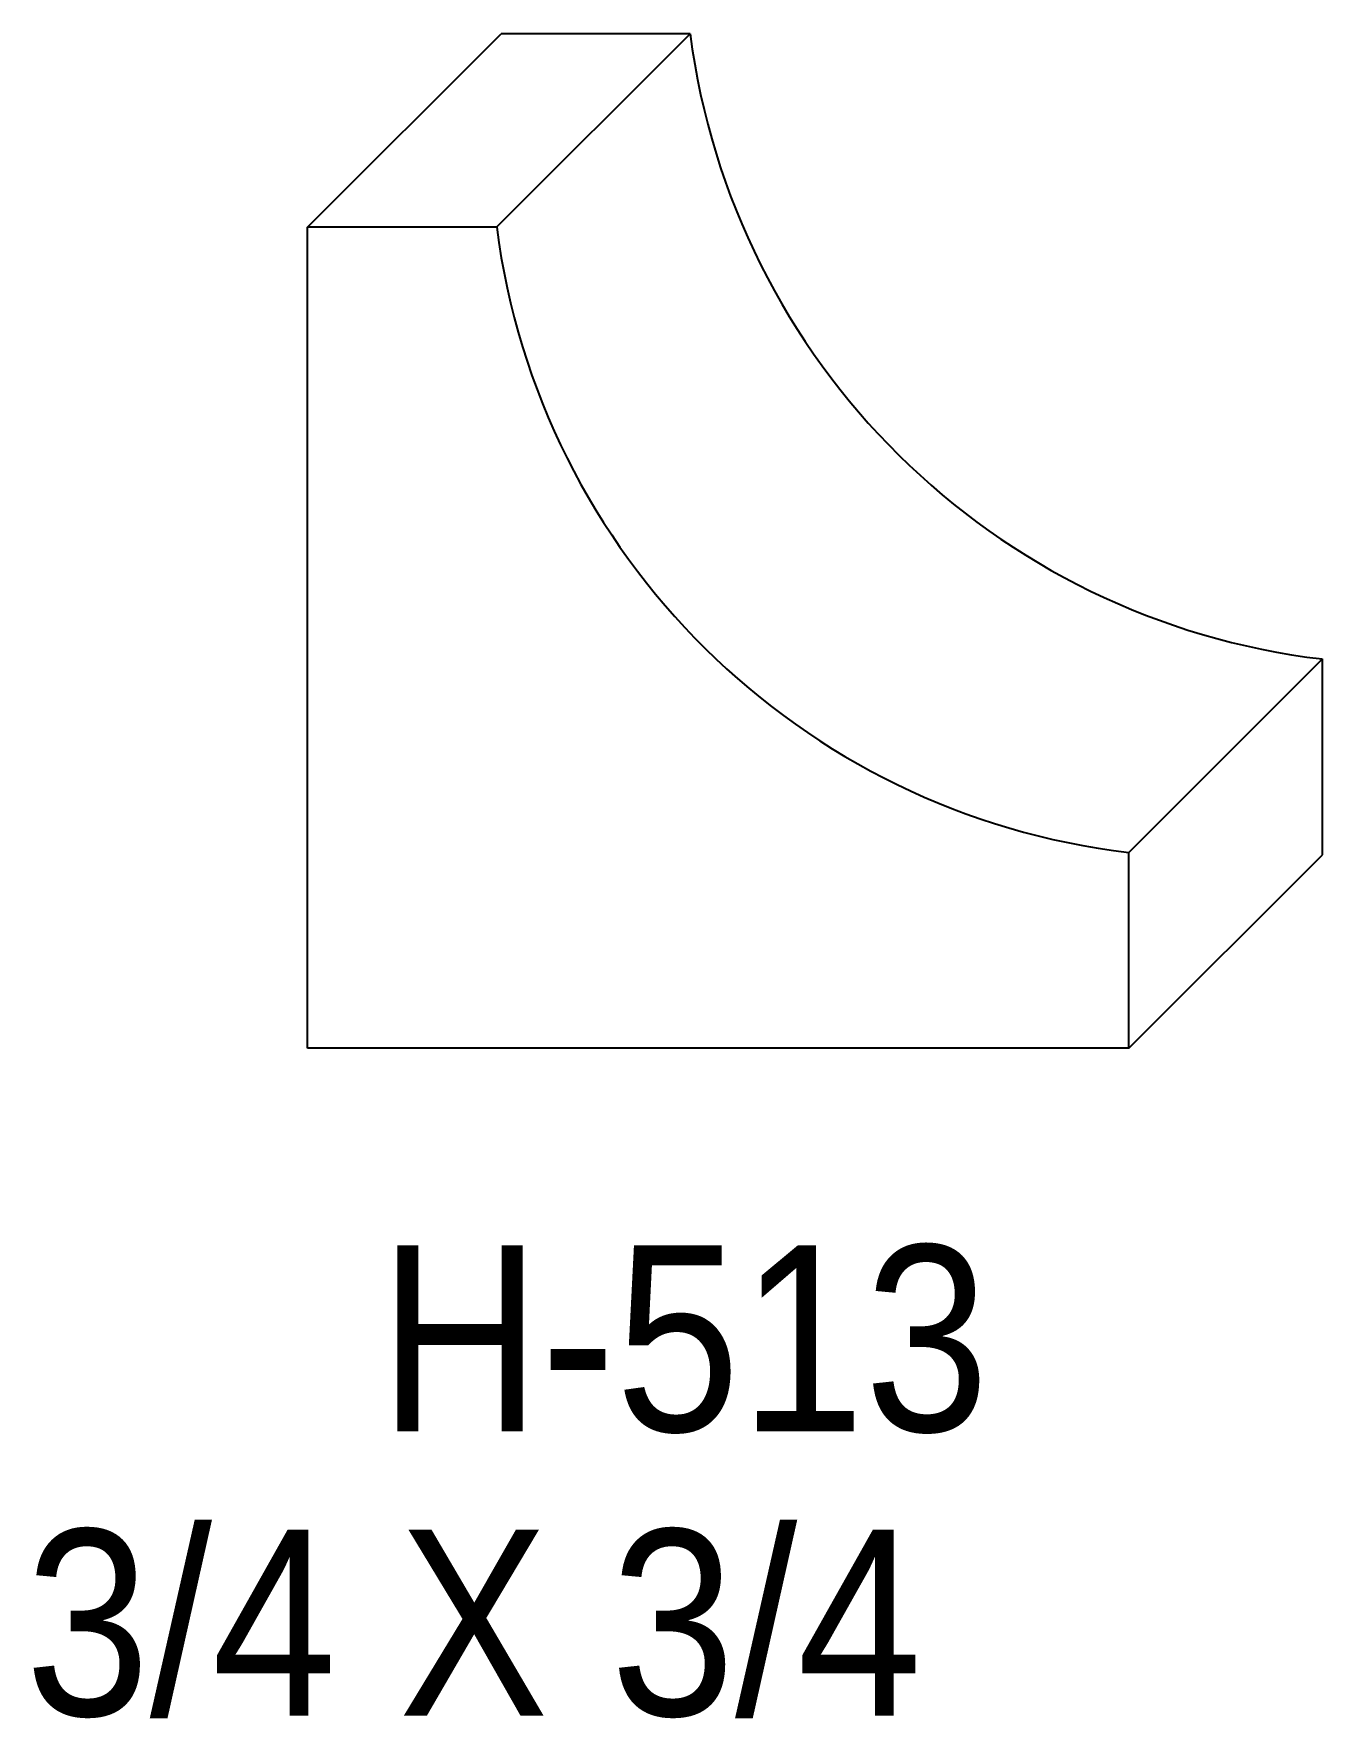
# Model space of a CAD drawing. Extents: x 74.97 to 76.15, y 139.12 to 140.66.
import ezdxf

# ---------------------------------------------------------------- set-up
doc = ezdxf.new("R2010")
doc.units = 0
doc.header["$LTSCALE"] = 5
doc.layers.add('PROFILE', color=7, linetype='CONTINUOUS')
doc.styles.add('TXT', font='TXT', dxfattribs={"height": 3.5})

msp = doc.modelspace()

# ---------------------------------------------------------------- linework, layer by layer
at = {"layer": 'PROFILE', "color": 1, "linetype": 'CONTINUOUS'}
for p, q in [((75.224, 140.4848), (75.4008, 140.6615)), ((75.3966, 140.4848), (75.5734, 140.6615)), ((75.5734, 140.6615), (75.4008, 140.6615)), ((75.3966, 140.4848), (75.224, 140.4848)), ((75.224, 139.735), (75.224, 140.4848)), ((75.9738, 139.9138), (76.1506, 140.0905)), ((76.1506, 139.9117), (76.1506, 140.0905)), ((75.9738, 139.735), (75.9738, 139.9138)), ((75.9738, 139.735), (76.1506, 139.9117)), ((75.9738, 139.735), (75.224, 139.735))]:
    msp.add_line(p, q, dxfattribs=at)
for centre, major_axis, start_param, end_param in [((76.228, 140.746), (0, 0.6601), -4.584002, -3.259174), ((76.0513, 140.5693), (0.6601, 0), -3.013206, -1.688378)]:
    msp.add_ellipse(centre, major_axis=major_axis, ratio=1, start_param=start_param, end_param=end_param, dxfattribs=at)

# ---------------------------------------------------------------- texts
at = {"layer": 'PROFILE', "color": 1, "linetype": 'CONTINUOUS', "style": 'TXT', "width": 0.9}
for s, p in [('H-513', (75.2892, 139.3851)), ('3/4 X 3/4', (74.9661, 139.1255))]:
    msp.add_text(s, height=0.16996, dxfattribs=at).set_placement(p)

doc.saveas('drawing.dxf')
